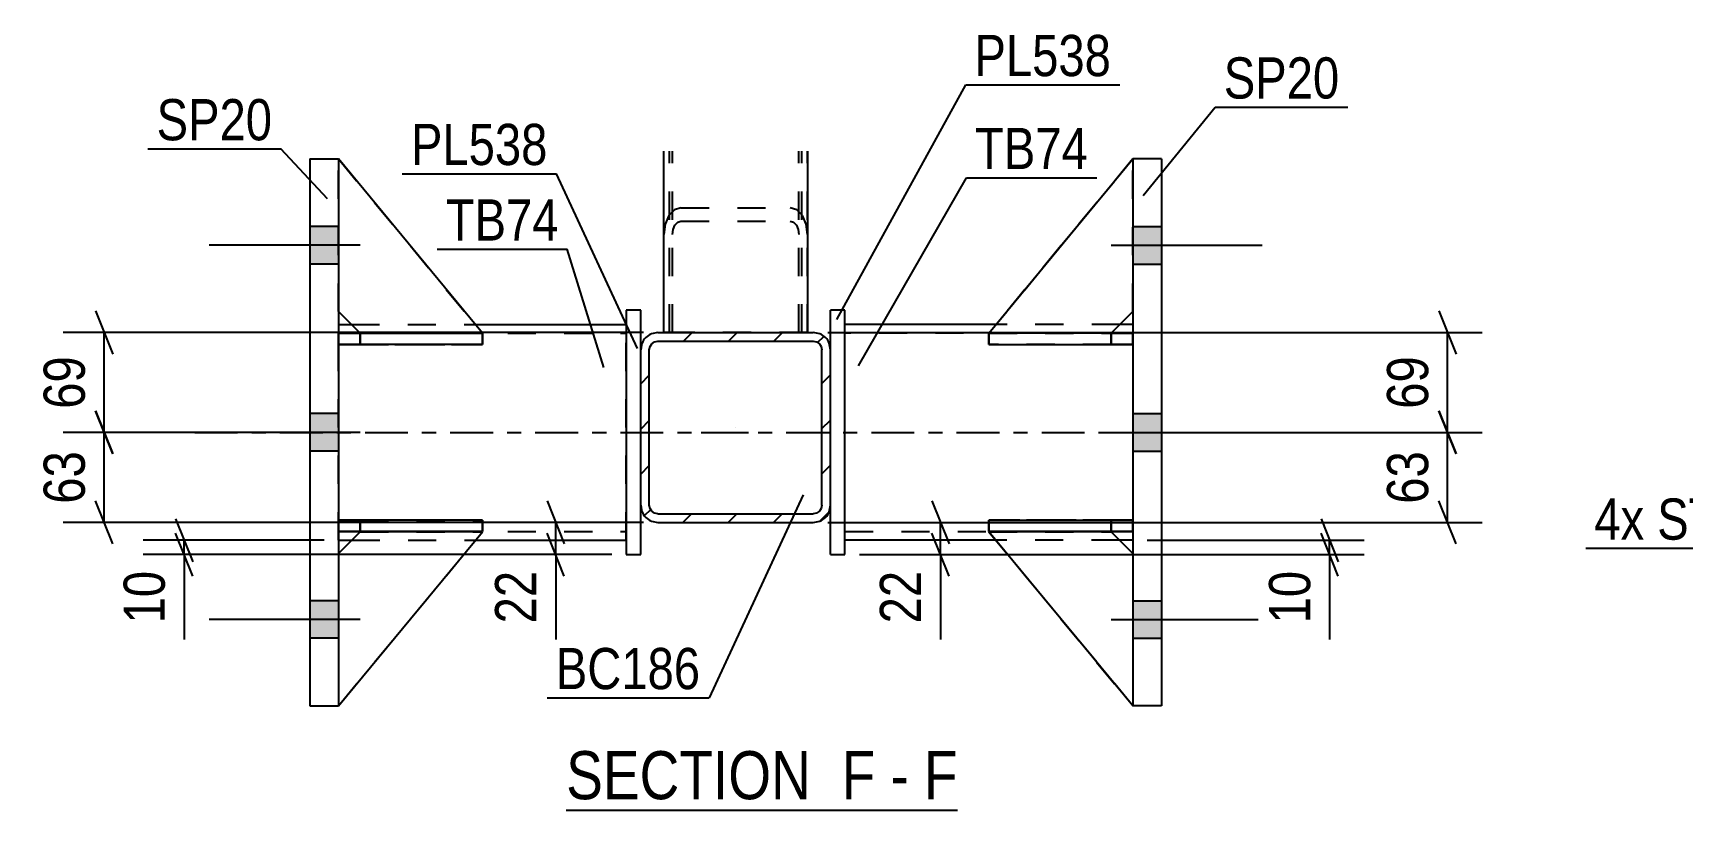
# Model space of a CAD drawing. Header units: millimetres. Extents: x 0 to 841, y 0 to 594.
# Drawn here: x 236.6 to 351.3, y 141.4 to 195.4 of the extents above; entities that cross this region are included whole.
import ezdxf

# ---------------------------------------------------------------- set-up
doc = ezdxf.new("R2010")
doc.units = ezdxf.units.MM
doc.linetypes.add('DXK_LINE_DOT2', pattern=[3.9198, 1.9599, -1.9599])
doc.linetypes.add('DXK_LINE_DOT3', pattern=[5.9187, 2.979, -0.9799, 0.9799, -0.9799])
doc.styles.add('Arial Narrow', font='ARIALN.TTF', dxfattribs={"height": 0.2})

# ---------------------------------------------------------------- blocks, each defined once
blk = doc.blocks.new('Unknown-814521776-15 - 6751')
at = {"color": 6, "linetype": 'Continuous'}
blk.add_line((273.7, 141.42), (300.91, 141.42), dxfattribs=at)
at = {"color": 0, "linetype": 'Continuous'}
for points in [[(291.8, 142.17), (291.8, 145.67), (273.7, 145.67), (273.7, 142.17)], [(295.2, 142.17), (295.2, 145.67), (292.85, 145.67), (292.85, 142.17)], [(297.52, 142.17), (297.52, 145.67), (296.25, 145.67), (296.25, 142.17)], [(300.91, 142.17), (300.91, 145.67), (298.57, 145.67), (298.57, 142.17)]]:
    blk.add_wipeout(points, dxfattribs=at)
at = {"color": 7, "linetype": 'Continuous', "style": 'Arial Narrow'}
for s, p in [('SECTION ', (273.7, 142.17)), ('F', (292.85, 142.17)), ('F', (298.57, 142.17)), ('-', (296.25, 142.17))]:
    blk.add_text(s, height=3.34, dxfattribs=at).set_placement(p)
blk = doc.blocks.new('Part-814521776-6793 - 6751')
at = {"color": 7, "linetype": 'DXK_LINE_DOT2'}
for p, q in [((259.38, 160.76), (257.88, 159.26)), ((257.88, 148.67), (267.88, 160.76)), ((257.88, 159.26), (259.38, 160.76)), ((257.88, 148.67), (267.88, 160.76)), ((267.88, 160.76), (259.38, 160.76)), ((259.38, 160.76), (259.38, 160.76)), ((259.38, 160.76), (267.88, 160.76)), ((267.88, 160.76), (267.88, 160.76)), ((257.88, 159.26), (257.88, 148.67))]:
    blk.add_line(p, q, dxfattribs=at)
blk = doc.blocks.new('Part-814521776-6773 - 6751')
at = {"color": 2, "linetype": 'Continuous'}
for p, q in [((280.48, 174.61), (280.48, 187.21)), ((290.48, 187.21), (290.48, 174.61))]:
    blk.add_line(p, q, dxfattribs=at)
at = {"color": 7, "linetype": 'DXK_LINE_DOT2'}
for p, q in [((280.88, 174.61), (280.88, 187.21)), ((290.08, 174.61), (290.08, 187.21)), ((290.48, 174.61), (280.48, 174.61))]:
    blk.add_line(p, q, dxfattribs=at)
blk = doc.blocks.new('Part-814521776-6757 - 6751')
at = {"color": 2, "linetype": 'Continuous'}
for p, q in [((303.58, 175.17), (293.08, 175.17)), ((313.08, 175.17), (312.19, 175.17)), ((303.57, 160.17), (293.08, 160.17)), ((313.08, 160.17), (312.17, 160.17))]:
    blk.add_line(p, q, dxfattribs=at)
at = {"color": 7, "linetype": 'DXK_LINE_DOT2'}
for p, q in [((293.08, 160.17), (293.08, 175.17)), ((313.08, 174.57), (293.08, 174.57)), ((312.19, 175.17), (303.58, 175.17)), ((313.08, 175.17), (313.08, 160.17)), ((293.08, 160.77), (313.08, 160.77)), ((312.17, 160.17), (303.57, 160.17))]:
    blk.add_line(p, q, dxfattribs=at)
at = {"color": 7, "linetype": 'DXK_LINE_DOT3'}
blk.add_line((283.08, 167.67), (323.08, 167.67), dxfattribs=at)
blk = doc.blocks.new('Part-814521776-6782 - 6751')
at = {"color": 2, "linetype": 'Continuous'}
for p, q in [((259.38, 160.76), (257.88, 159.26)), ((257.88, 148.67), (267.88, 160.76)), ((267.88, 160.76), (259.38, 160.76)), ((259.38, 160.76), (259.38, 160.76)), ((267.88, 160.76), (267.88, 160.76))]:
    blk.add_line(p, q, dxfattribs=at)
at = {"color": 7, "linetype": 'DXK_LINE_DOT2'}
for p, q in [((257.88, 159.26), (259.38, 160.76)), ((257.88, 148.67), (267.88, 160.76)), ((259.38, 160.76), (267.88, 160.76)), ((257.88, 159.26), (257.88, 148.67))]:
    blk.add_line(p, q, dxfattribs=at)
blk = doc.blocks.new('Part-814521776-6774 - 6751')
at = {"color": 7, "linetype": 'DXK_LINE_DOT2'}
for p, q in [((280.48, 174.61), (280.48, 187.21)), ((281.08, 174.61), (281.08, 187.21)), ((289.88, 174.61), (289.88, 187.21)), ((290.48, 174.61), (290.48, 187.21)), ((280.83, 182.74), (280.57, 182.14)), ((281.22, 183.14), (280.83, 182.74)), ((281.68, 183.28), (281.22, 183.14)), ((281.26, 182.08), (281.45, 182.28)), ((281.45, 182.28), (281.68, 182.35)), ((281.68, 183.28), (289.28, 183.28)), ((281.68, 182.35), (289.28, 182.35)), ((289.74, 183.14), (289.28, 183.28)), ((289.28, 182.35), (289.51, 182.28)), ((289.51, 182.28), (289.7, 182.08)), ((290.13, 182.74), (289.74, 183.14)), ((290.39, 182.14), (290.13, 182.74)), ((280.57, 182.14), (280.48, 181.42)), ((281.08, 181.42), (281.13, 181.78)), ((281.13, 181.78), (281.26, 182.08)), ((289.7, 182.08), (289.83, 181.78)), ((289.83, 181.78), (289.88, 181.42)), ((290.48, 181.42), (290.39, 182.14)), ((281.45, 174.61), (280.48, 174.61)), ((290.48, 174.61), (281.45, 174.61))]:
    blk.add_line(p, q, dxfattribs=at)
blk = doc.blocks.new('Part-814521776-6766 - 6751')
at = {"linetype": 'Continuous'}
h = blk.add_hatch(dxfattribs=at)
h.set_pattern_fill('', scale=0.7, style=0, pattern_type=0)
h.set_pattern_definition([(45, (291.339, 161.4996), (-1.57154, 1.57154), [])])
h.paths.add_polyline_path([(290.88, 161.41), (291.34, 161.5), (291.73, 161.76), (291.99, 162.15), (292.08, 162.61), (292.08, 173.41), (291.99, 173.87), (291.73, 174.26), (291.34, 174.52), (290.88, 174.61), (280.08, 174.61), (279.62, 174.52), (279.23, 174.26), (278.97, 173.87), (278.88, 173.41), (278.88, 162.61), (278.97, 162.15), (279.23, 161.76), (279.62, 161.5), (280.08, 161.41)])
h.paths.add_polyline_path([(280.08, 162.01), (279.85, 162.05), (279.66, 162.18), (279.53, 162.38), (279.48, 162.61), (279.48, 173.41), (279.53, 173.64), (279.66, 173.83), (279.85, 173.96), (280.08, 174.01), (290.88, 174.01), (291.11, 173.96), (291.3, 173.83), (291.43, 173.64), (291.48, 173.41), (291.48, 162.61), (291.43, 162.38), (291.3, 162.18), (291.11, 162.05), (290.88, 162.01)])
at = {"color": 2, "linetype": 'Continuous'}
for p, q in [((280.08, 174.61), (279.62, 174.52)), ((280.08, 174.61), (290.88, 174.61)), ((291.34, 174.52), (290.88, 174.61)), ((278.97, 173.87), (278.88, 173.41)), ((278.88, 162.61), (278.88, 173.41)), ((279.48, 173.41), (279.53, 173.64)), ((279.48, 162.61), (279.48, 173.41)), ((279.53, 173.64), (279.66, 173.83)), ((279.66, 173.83), (279.85, 173.96)), ((279.85, 173.96), (280.08, 174.01)), ((280.08, 174.01), (290.88, 174.01)), ((290.88, 174.01), (291.11, 173.96)), ((291.11, 173.96), (291.3, 173.83)), ((291.3, 173.83), (291.43, 173.64)), ((291.43, 173.64), (291.48, 173.41)), ((291.48, 162.61), (291.48, 173.41)), ((292.08, 173.41), (291.99, 173.87)), ((292.08, 162.61), (292.08, 173.41)), ((278.88, 162.61), (278.97, 162.15)), ((279.53, 162.38), (279.48, 162.61)), ((279.66, 162.18), (279.53, 162.38)), ((279.85, 162.05), (279.66, 162.18)), ((280.08, 162.01), (279.85, 162.05)), ((280.08, 162.01), (290.88, 162.01)), ((291.11, 162.05), (290.88, 162.01)), ((291.3, 162.18), (291.11, 162.05)), ((291.43, 162.38), (291.3, 162.18)), ((291.48, 162.61), (291.43, 162.38)), ((291.99, 162.15), (292.08, 162.61)), ((279.62, 161.5), (280.08, 161.41)), ((280.08, 161.41), (290.88, 161.41)), ((290.88, 161.41), (291.34, 161.5))]:
    blk.add_line(p, q, dxfattribs=at)
at = {"color": 7, "linetype": 'DXK_LINE_DOT3'}
blk.add_line((285.48, 168.01), (285.48, 168.01), dxfattribs=at)
at = {"color": 2, "linetype": 'Continuous'}
for centre, start, end in [((280.08, 173.41), 112.5, 157.5), ((290.88, 173.41), 22.5, 67.5), ((280.08, 162.61), 202.5, 247.5), ((290.88, 162.61), 292.5, 337.5)]:
    blk.add_arc(centre, 1.2, start, end, dxfattribs=at)
blk = doc.blocks.new('Part-814521776-6783 - 6751')
at = {"color": 2, "linetype": 'Continuous'}
for p, q in [((303.09, 174.57), (303.08, 174.57)), ((303.08, 174.57), (303.08, 173.77)), ((313.08, 174.57), (304.33, 174.57)), ((313.08, 174.57), (313.08, 174.57)), ((313.08, 174.57), (313.08, 173.77)), ((303.08, 173.77), (313.08, 173.77))]:
    blk.add_line(p, q, dxfattribs=at)
at = {"color": 7, "linetype": 'DXK_LINE_DOT2'}
for p, q in [((304.33, 174.57), (303.09, 174.57)), ((311.58, 174.57), (303.09, 174.57)), ((311.58, 174.57), (313.08, 174.57)), ((311.58, 174.57), (311.58, 173.77)), ((313.08, 174.57), (313.08, 174.57)), ((303.08, 173.77), (311.58, 173.77)), ((311.58, 173.77), (313.08, 173.77))]:
    blk.add_line(p, q, dxfattribs=at)
blk = doc.blocks.new('Part-814521776-6784 - 6751')
at = {"color": 2, "linetype": 'Continuous'}
for p, q in [((303.08, 161.57), (313.08, 161.57)), ((303.08, 161.57), (303.08, 160.77)), ((313.08, 160.77), (303.08, 160.77)), ((313.08, 161.57), (313.08, 161.57)), ((313.08, 160.77), (313.08, 161.57))]:
    blk.add_line(p, q, dxfattribs=at)
at = {"color": 7, "linetype": 'DXK_LINE_DOT2'}
for p, q in [((311.58, 161.57), (303.08, 161.57)), ((303.08, 160.77), (311.58, 160.77)), ((313.08, 161.57), (311.58, 161.57)), ((311.58, 161.57), (311.58, 160.77)), ((311.58, 160.77), (313.08, 160.77)), ((313.08, 161.57), (313.08, 161.57))]:
    blk.add_line(p, q, dxfattribs=at)
blk = doc.blocks.new('Part-814521776-6849 - 6751')
at = {"color": 2, "linetype": 'Continuous'}
for p, q in [((293.08, 176.17), (292.08, 176.17)), ((292.08, 173.41), (292.08, 176.17)), ((293.08, 159.17), (293.08, 176.17)), ((292.08, 159.17), (292.08, 162.61)), ((292.08, 159.17), (293.08, 159.17))]:
    blk.add_line(p, q, dxfattribs=at)
at = {"color": 7, "linetype": 'DXK_LINE_DOT2'}
blk.add_line((292.08, 162.61), (292.08, 173.41), dxfattribs=at)
blk = doc.blocks.new('Part-814521776-6785 - 6751')
at = {"color": 7, "linetype": 'DXK_LINE_DOT2'}
for p, q in [((303.08, 173.77), (303.08, 174.57)), ((303.08, 174.57), (311.58, 174.57)), ((313.08, 174.57), (303.08, 174.57)), ((311.58, 173.77), (311.58, 174.57)), ((311.58, 174.57), (313.08, 174.57)), ((313.08, 173.77), (313.08, 174.57)), ((313.08, 173.77), (313.08, 174.57)), ((313.08, 174.57), (313.08, 174.57)), ((311.58, 173.77), (303.08, 173.77)), ((303.08, 173.77), (313.08, 173.77)), ((313.08, 173.77), (311.58, 173.77)), ((313.08, 173.77), (313.08, 173.77))]:
    blk.add_line(p, q, dxfattribs=at)
blk = doc.blocks.new('Part-814521776-6786 - 6751')
at = {"color": 7, "linetype": 'DXK_LINE_DOT2'}
for p, q in [((303.08, 160.77), (303.08, 161.57)), ((303.08, 161.57), (311.58, 161.57)), ((313.08, 161.57), (303.08, 161.57)), ((311.58, 160.77), (303.08, 160.77)), ((303.08, 160.77), (313.08, 160.77)), ((311.58, 160.77), (311.58, 161.57)), ((311.58, 161.57), (313.08, 161.57)), ((313.08, 160.77), (311.58, 160.77)), ((313.08, 160.77), (313.08, 161.57)), ((313.08, 160.77), (313.08, 161.57)), ((313.08, 161.57), (313.08, 161.57)), ((313.08, 160.77), (313.08, 160.77))]:
    blk.add_line(p, q, dxfattribs=at)
blk = doc.blocks.new('Part-814521776-6787 - 6751')
at = {"color": 7, "linetype": 'DXK_LINE_DOT2'}
for p, q in [((313.08, 186.67), (303.08, 174.56)), ((303.08, 174.56), (313.08, 186.67)), ((313.08, 176.06), (313.08, 186.67)), ((311.58, 174.56), (313.08, 176.06)), ((311.58, 174.56), (313.08, 176.06)), ((303.08, 174.56), (311.58, 174.56)), ((303.08, 174.56), (303.08, 174.56)), ((311.58, 174.56), (303.08, 174.56)), ((311.58, 174.56), (311.58, 174.56))]:
    blk.add_line(p, q, dxfattribs=at)
blk = doc.blocks.new('Part-814521776-6788 - 6751')
at = {"color": 2, "linetype": 'Continuous'}
for p, q in [((257.88, 160.77), (257.88, 161.57)), ((267.88, 161.57), (257.88, 161.57)), ((267.88, 160.77), (257.88, 160.77)), ((257.88, 160.77), (257.88, 160.77)), ((267.88, 160.77), (267.88, 161.57))]:
    blk.add_line(p, q, dxfattribs=at)
at = {"color": 7, "linetype": 'DXK_LINE_DOT2'}
for p, q in [((259.38, 161.57), (257.88, 161.57)), ((257.88, 160.77), (259.38, 160.77)), ((259.38, 160.77), (259.38, 161.57)), ((267.88, 161.57), (259.38, 161.57)), ((259.38, 160.77), (267.88, 160.77))]:
    blk.add_line(p, q, dxfattribs=at)
blk = doc.blocks.new('Part-814521776-6789 - 6751')
at = {"color": 7, "linetype": 'DXK_LINE_DOT2'}
for p, q in [((257.88, 174.57), (259.38, 174.57)), ((267.65, 174.57), (257.88, 174.57)), ((257.88, 174.57), (257.88, 174.57)), ((257.88, 174.57), (257.88, 173.77)), ((257.88, 174.57), (257.88, 173.77)), ((259.38, 174.57), (267.88, 174.57)), ((259.38, 174.57), (259.38, 173.77)), ((267.88, 174.57), (267.88, 173.77)), ((259.38, 173.77), (257.88, 173.77)), ((257.88, 173.77), (267.88, 173.77)), ((257.88, 173.77), (257.88, 173.77)), ((267.88, 173.77), (259.38, 173.77))]:
    blk.add_line(p, q, dxfattribs=at)
blk = doc.blocks.new('Part-814521776-6790 - 6751')
at = {"color": 7, "linetype": 'DXK_LINE_DOT2'}
for p, q in [((257.88, 161.57), (259.38, 161.57)), ((267.88, 161.57), (257.88, 161.57)), ((257.88, 161.57), (257.88, 161.57)), ((257.88, 161.57), (257.88, 160.77)), ((257.88, 161.57), (257.88, 160.77)), ((259.38, 160.77), (257.88, 160.77)), ((257.88, 160.77), (267.88, 160.77)), ((257.88, 160.77), (257.88, 160.77)), ((259.38, 161.57), (267.88, 161.57)), ((259.38, 161.57), (259.38, 160.77)), ((267.88, 160.77), (259.38, 160.77)), ((267.88, 161.57), (267.88, 160.77))]:
    blk.add_line(p, q, dxfattribs=at)
blk = doc.blocks.new('Part-814521776-6791 - 6751')
at = {"color": 7, "linetype": 'DXK_LINE_DOT2'}
for p, q in [((257.88, 176.06), (257.88, 186.67)), ((257.88, 186.67), (267.88, 174.56)), ((257.88, 186.67), (267.88, 174.56)), ((259.38, 174.56), (257.88, 176.06)), ((259.38, 174.56), (257.88, 176.06)), ((267.88, 174.56), (259.38, 174.56)), ((259.38, 174.56), (259.38, 174.56)), ((259.38, 174.56), (267.88, 174.56)), ((267.88, 174.56), (267.88, 174.56))]:
    blk.add_line(p, q, dxfattribs=at)
blk = doc.blocks.new('Part-814521776-6792 - 6751')
at = {"color": 2, "linetype": 'Continuous'}
for p, q in [((257.88, 186.67), (257.88, 186.67)), ((267.88, 174.56), (257.88, 186.67)), ((259.37, 174.57), (257.88, 176.06)), ((266.63, 174.56), (267.88, 174.56)), ((267.88, 174.56), (267.88, 174.56))]:
    blk.add_line(p, q, dxfattribs=at)
at = {"color": 7, "linetype": 'DXK_LINE_DOT2'}
for p, q in [((257.88, 186.67), (267.88, 174.56)), ((257.88, 186.67), (257.88, 186.67)), ((257.88, 176.06), (257.88, 186.67)), ((259.38, 174.56), (257.88, 176.06)), ((259.38, 174.56), (259.37, 174.57)), ((267.88, 174.56), (259.38, 174.56)), ((259.38, 174.56), (259.38, 174.56)), ((259.38, 174.56), (266.63, 174.56))]:
    blk.add_line(p, q, dxfattribs=at)
blk = doc.blocks.new('Part-814521776-6801 - 6751')
at = {"color": 2, "linetype": 'Continuous'}
for p, q in [((255.88, 186.67), (257.88, 186.67)), ((255.88, 186.67), (255.88, 148.67)), ((257.88, 186.67), (257.88, 148.67)), ((255.88, 148.67), (257.88, 148.67))]:
    blk.add_line(p, q, dxfattribs=at)
blk = doc.blocks.new('Part-814521776-6806 - 6751')
at = {"color": 2, "linetype": 'Continuous'}
for p, q in [((315.08, 186.67), (313.08, 186.67)), ((313.08, 186.67), (313.08, 148.67)), ((315.08, 186.67), (315.08, 148.67)), ((315.08, 148.67), (313.08, 148.67))]:
    blk.add_line(p, q, dxfattribs=at)
blk = doc.blocks.new('Part-814521776-6807 - 6751')
at = {"color": 2, "linetype": 'Continuous'}
for p, q in [((257.88, 173.77), (257.88, 174.57)), ((257.88, 174.57), (266.63, 174.57)), ((267.88, 174.57), (267.87, 174.57)), ((267.88, 173.77), (267.88, 174.57)), ((267.88, 173.77), (257.88, 173.77)), ((257.88, 173.77), (257.88, 173.77))]:
    blk.add_line(p, q, dxfattribs=at)
at = {"color": 7, "linetype": 'DXK_LINE_DOT2'}
for p, q in [((259.38, 174.57), (257.88, 174.57)), ((259.38, 173.77), (259.38, 174.57)), ((259.38, 174.57), (267.87, 174.57)), ((257.88, 173.77), (259.38, 173.77)), ((259.38, 173.77), (267.88, 173.77))]:
    blk.add_line(p, q, dxfattribs=at)
blk = doc.blocks.new('Part-814521776-6832 - 6751')
at = {"color": 2, "linetype": 'Continuous'}
for p, q in [((303.08, 174.56), (313.08, 186.67)), ((313.08, 186.67), (313.08, 186.67)), ((311.59, 174.57), (313.08, 176.06)), ((304.33, 174.56), (303.08, 174.56)), ((303.08, 174.56), (303.08, 174.56))]:
    blk.add_line(p, q, dxfattribs=at)
at = {"color": 7, "linetype": 'DXK_LINE_DOT2'}
for p, q in [((313.08, 186.67), (303.08, 174.56)), ((313.08, 186.67), (313.08, 186.67)), ((313.08, 176.06), (313.08, 186.67)), ((311.58, 174.56), (313.08, 176.06)), ((311.58, 174.56), (303.08, 174.56)), ((311.58, 174.56), (304.33, 174.56)), ((311.58, 174.56), (311.59, 174.57)), ((311.58, 174.56), (311.58, 174.56))]:
    blk.add_line(p, q, dxfattribs=at)
blk = doc.blocks.new('Part-814521776-6833 - 6751')
at = {"color": 7, "linetype": 'DXK_LINE_DOT2'}
for p, q in [((303.08, 160.76), (311.58, 160.76)), ((313.08, 148.67), (303.08, 160.76)), ((303.08, 160.76), (303.08, 160.76)), ((311.58, 160.76), (303.08, 160.76)), ((303.08, 160.76), (313.08, 148.67)), ((311.58, 160.76), (313.08, 159.26)), ((311.58, 160.76), (311.58, 160.76)), ((313.08, 159.26), (311.58, 160.76)), ((313.08, 159.26), (313.08, 148.67))]:
    blk.add_line(p, q, dxfattribs=at)
blk = doc.blocks.new('Part-814521776-6834 - 6751')
at = {"color": 2, "linetype": 'Continuous'}
for p, q in [((303.08, 160.76), (303.08, 160.76)), ((311.58, 160.76), (303.08, 160.76)), ((313.08, 148.67), (303.08, 160.76)), ((311.58, 160.76), (311.58, 160.76)), ((311.58, 160.76), (313.08, 159.26))]:
    blk.add_line(p, q, dxfattribs=at)
at = {"color": 7, "linetype": 'DXK_LINE_DOT2'}
for p, q in [((303.08, 160.76), (311.58, 160.76)), ((313.08, 148.67), (303.08, 160.76)), ((311.58, 160.76), (313.08, 159.26)), ((313.08, 159.26), (313.08, 148.67))]:
    blk.add_line(p, q, dxfattribs=at)
blk = doc.blocks.new('Part-814521776-6839 - 6751')
at = {"color": 2, "linetype": 'Continuous'}
for p, q in [((257.88, 175.17), (258.77, 175.17)), ((267.38, 175.17), (277.88, 175.17)), ((257.88, 160.17), (258.79, 160.17)), ((267.39, 160.17), (277.88, 160.17))]:
    blk.add_line(p, q, dxfattribs=at)
at = {"color": 7, "linetype": 'DXK_LINE_DOT2'}
for p, q in [((257.88, 160.17), (257.88, 175.17)), ((257.88, 174.57), (277.88, 174.57)), ((258.77, 175.17), (267.38, 175.17)), ((277.88, 160.17), (277.88, 175.17)), ((257.88, 160.77), (277.88, 160.77)), ((258.79, 160.17), (267.39, 160.17))]:
    blk.add_line(p, q, dxfattribs=at)
at = {"color": 7, "linetype": 'DXK_LINE_DOT3'}
blk.add_line((247.88, 167.67), (287.88, 167.67), dxfattribs=at)
blk = doc.blocks.new('Part-814521776-6844 - 6751')
at = {"color": 2, "linetype": 'Continuous'}
for p, q in [((278.88, 176.17), (277.88, 176.17)), ((277.88, 176.17), (277.88, 159.17)), ((278.88, 173.41), (278.88, 176.17)), ((278.88, 159.17), (278.88, 162.61)), ((277.88, 159.17), (278.88, 159.17))]:
    blk.add_line(p, q, dxfattribs=at)
at = {"color": 7, "linetype": 'DXK_LINE_DOT2'}
blk.add_line((278.88, 162.61), (278.88, 173.41), dxfattribs=at)
blk = doc.blocks.new('Bolt-814521776-6887 - 6751')
at = {"linetype": 'Continuous'}
for points in [[(257.88, 179.37), (257.88, 181.97), (255.88, 181.97), (255.88, 179.37)], [(257.88, 179.37), (257.88, 181.97), (255.88, 181.97), (255.88, 179.37)], [(257.88, 179.37), (257.88, 181.97), (255.88, 181.97), (255.88, 179.37)], [(257.88, 166.37), (257.88, 168.97), (255.88, 168.97), (255.88, 166.37)], [(257.88, 166.37), (257.88, 168.97), (255.88, 168.97), (255.88, 166.37)], [(257.88, 153.37), (257.88, 155.97), (255.88, 155.97), (255.88, 153.37)], [(257.88, 153.37), (257.88, 155.97), (255.88, 155.97), (255.88, 153.37)], [(257.88, 153.37), (257.88, 155.97), (255.88, 155.97), (255.88, 153.37)]]:
    blk.add_hatch(color=1, dxfattribs=at).paths.add_polyline_path(points)
at = {"color": 1, "linetype": 'Continuous'}
for p, q in [((257.88, 181.97), (255.88, 181.97)), ((257.88, 181.97), (255.88, 181.97)), ((257.88, 181.97), (255.88, 181.97)), ((259.38, 180.67), (248.88, 180.67)), ((259.38, 180.67), (248.88, 180.67)), ((259.38, 180.67), (248.88, 180.67)), ((257.88, 179.37), (255.88, 179.37)), ((257.88, 179.37), (255.88, 179.37)), ((257.88, 179.37), (255.88, 179.37)), ((257.88, 168.97), (255.88, 168.97)), ((257.88, 168.97), (255.88, 168.97)), ((259.38, 167.67), (248.88, 167.67)), ((259.38, 167.67), (248.88, 167.67)), ((257.88, 166.37), (255.88, 166.37)), ((257.88, 166.37), (255.88, 166.37)), ((257.88, 155.97), (255.88, 155.97)), ((257.88, 155.97), (255.88, 155.97)), ((257.88, 155.97), (255.88, 155.97)), ((259.38, 154.67), (248.88, 154.67)), ((259.38, 154.67), (248.88, 154.67)), ((259.38, 154.67), (248.88, 154.67)), ((257.88, 153.37), (255.88, 153.37)), ((257.88, 153.37), (255.88, 153.37)), ((257.88, 153.37), (255.88, 153.37))]:
    blk.add_line(p, q, dxfattribs=at)
blk = doc.blocks.new('Bolt-814521776-6888 - 6751')
at = {"linetype": 'Continuous'}
for points in [[(315.08, 179.37), (315.08, 181.97), (313.08, 181.97), (313.08, 179.37)], [(315.08, 179.37), (315.08, 181.97), (313.08, 181.97), (313.08, 179.37)], [(315.08, 179.37), (315.08, 181.97), (313.08, 181.97), (313.08, 179.37)], [(315.08, 166.37), (315.08, 168.97), (313.08, 168.97), (313.08, 166.37)], [(315.08, 166.37), (315.08, 168.97), (313.08, 168.97), (313.08, 166.37)], [(315.08, 153.37), (315.08, 155.97), (313.08, 155.97), (313.08, 153.37)], [(315.08, 153.37), (315.08, 155.97), (313.08, 155.97), (313.08, 153.37)], [(315.08, 153.37), (315.08, 155.97), (313.08, 155.97), (313.08, 153.37)]]:
    blk.add_hatch(color=1, dxfattribs=at).paths.add_polyline_path(points)
at = {"color": 1, "linetype": 'Continuous'}
for p, q in [((313.08, 181.97), (315.08, 181.97)), ((313.08, 181.97), (315.08, 181.97)), ((313.08, 181.97), (315.08, 181.97)), ((311.58, 180.67), (322.08, 180.67)), ((311.58, 180.67), (322.08, 180.67)), ((311.58, 180.67), (322.08, 180.67)), ((313.08, 179.37), (315.08, 179.37)), ((313.08, 179.37), (315.08, 179.37)), ((313.08, 179.37), (315.08, 179.37)), ((313.08, 168.97), (315.08, 168.97)), ((313.08, 168.97), (315.08, 168.97)), ((311.58, 167.67), (322.08, 167.67)), ((311.58, 167.67), (322.08, 167.67)), ((313.08, 166.37), (315.08, 166.37)), ((313.08, 166.37), (315.08, 166.37)), ((313.08, 155.97), (315.08, 155.97)), ((313.08, 155.97), (315.08, 155.97)), ((313.08, 155.97), (315.08, 155.97)), ((311.58, 154.67), (322.08, 154.67)), ((311.58, 154.67), (322.08, 154.67)), ((311.58, 154.67), (322.08, 154.67)), ((313.08, 153.37), (315.08, 153.37)), ((313.08, 153.37), (315.08, 153.37)), ((313.08, 153.37), (315.08, 153.37))]:
    blk.add_line(p, q, dxfattribs=at)
blk = doc.blocks.new('StraightDimension-814521776-7002 - 6751')
at = {"color": 7, "linetype": 'Continuous'}
for p, q in [((326.17, 161.67), (327.37, 158.67)), ((327.37, 157.67), (326.17, 160.67)), ((314.08, 160.17), (329.17, 160.17)), ((326.77, 159.17), (326.77, 160.17)), ((294.08, 159.17), (329.17, 159.17)), ((326.77, 159.17), (326.77, 153.26)), ((326.77, 159.17), (326.77, 153.26))]:
    blk.add_line(p, q, dxfattribs=at)
at = {"color": 0}
blk.add_wipeout([(326.02, 158.65), (321.82, 158.65), (321.82, 153.79), (326.02, 153.79)], dxfattribs=at)
at = {"color": 3, "style": 'Arial Narrow'}
blk.add_text('10', height=2.863, rotation=90.0002, dxfattribs=at).set_placement((325.42, 154.39))
blk = doc.blocks.new('StraightDimension-814521776-6938 - 6751')
at = {"color": 7, "linetype": 'Continuous'}
for p, q in [((240.99, 176.11), (242.19, 173.11)), ((279.08, 174.61), (238.74, 174.61)), ((241.59, 167.67), (241.59, 174.61)), ((242.19, 166.17), (240.99, 169.17)), ((249.92, 167.67), (238.74, 167.67))]:
    blk.add_line(p, q, dxfattribs=at)
at = {"color": 0}
blk.add_wipeout([(240.84, 173.57), (236.64, 173.57), (236.64, 168.71), (240.84, 168.71)], dxfattribs=at)
at = {"color": 3, "style": 'Arial Narrow'}
blk.add_text('69', height=2.863, rotation=90.0002, dxfattribs=at).set_placement((240.24, 169.31))
blk = doc.blocks.new('StraightDimension-814521776-6991 - 6751')
at = {"color": 7, "linetype": 'Continuous'}
for p, q in [((299.12, 162.91), (300.32, 159.91)), ((291.88, 161.41), (302.12, 161.41)), ((300.32, 157.67), (299.12, 160.67)), ((299.72, 159.17), (299.72, 161.41)), ((294.08, 159.17), (302.12, 159.17)), ((299.72, 159.17), (299.72, 153.26)), ((299.72, 159.17), (299.72, 153.26))]:
    blk.add_line(p, q, dxfattribs=at)
at = {"color": 0}
blk.add_wipeout([(298.97, 158.65), (294.77, 158.65), (294.77, 153.79), (298.97, 153.79)], dxfattribs=at)
at = {"color": 3, "style": 'Arial Narrow'}
blk.add_text('22', height=2.863, rotation=90.0002, dxfattribs=at).set_placement((298.37, 154.39))
blk = doc.blocks.new('StraightDimension-814521776-6980 - 6751')
at = {"color": 7, "linetype": 'Continuous'}
for p, q in [((272.37, 162.91), (273.57, 159.91)), ((279.08, 161.41), (270.12, 161.41)), ((273.57, 157.67), (272.37, 160.67)), ((272.97, 159.17), (272.97, 161.41)), ((276.88, 159.17), (270.12, 159.17)), ((272.97, 159.17), (272.97, 153.26)), ((272.97, 159.17), (272.97, 153.26))]:
    blk.add_line(p, q, dxfattribs=at)
at = {"color": 0}
blk.add_wipeout([(272.22, 158.65), (268.02, 158.65), (268.02, 153.79), (272.22, 153.79)], dxfattribs=at)
at = {"color": 3, "style": 'Arial Narrow'}
blk.add_text('22', height=2.863, rotation=90.0002, dxfattribs=at).set_placement((271.62, 154.39))
blk = doc.blocks.new('StraightDimension-814521776-6969 - 6751')
at = {"color": 7, "linetype": 'Continuous'}
for p, q in [((334.37, 176.11), (335.57, 173.11)), ((291.88, 174.61), (337.37, 174.61)), ((334.97, 167.67), (334.97, 174.61)), ((335.57, 166.17), (334.37, 169.17)), ((321.56, 167.67), (337.37, 167.67))]:
    blk.add_line(p, q, dxfattribs=at)
at = {"color": 0}
blk.add_wipeout([(334.22, 173.57), (330.02, 173.57), (330.02, 168.71), (334.22, 168.71)], dxfattribs=at)
at = {"color": 3, "style": 'Arial Narrow'}
blk.add_text('69', height=2.863, rotation=90.0002, dxfattribs=at).set_placement((333.62, 169.31))
blk = doc.blocks.new('StraightDimension-814521776-7013 - 6751')
at = {"color": 7, "linetype": 'Continuous'}
for p, q in [((246.55, 161.67), (247.75, 158.67)), ((247.75, 157.67), (246.55, 160.67)), ((256.88, 160.17), (244.3, 160.17)), ((247.15, 159.17), (247.15, 160.17)), ((276.88, 159.17), (244.3, 159.17)), ((247.15, 159.17), (247.15, 153.26)), ((247.15, 159.17), (247.15, 153.26))]:
    blk.add_line(p, q, dxfattribs=at)
at = {"color": 0}
blk.add_wipeout([(246.4, 158.65), (242.2, 158.65), (242.2, 153.79), (246.4, 153.79)], dxfattribs=at)
at = {"color": 3, "style": 'Arial Narrow'}
blk.add_text('10', height=2.863, rotation=90.0002, dxfattribs=at).set_placement((245.8, 154.39))
blk = doc.blocks.new('StraightDimension-814521776-6949 - 6751')
at = {"color": 7, "linetype": 'Continuous'}
for p, q in [((240.99, 169.17), (242.19, 166.17)), ((249.92, 167.67), (238.74, 167.67)), ((241.59, 161.41), (241.59, 167.67)), ((242.19, 159.91), (240.99, 162.91)), ((279.08, 161.41), (238.74, 161.41))]:
    blk.add_line(p, q, dxfattribs=at)
at = {"color": 0}
blk.add_wipeout([(240.84, 166.97), (236.64, 166.97), (236.64, 162.11), (240.84, 162.11)], dxfattribs=at)
at = {"color": 3, "style": 'Arial Narrow'}
blk.add_text('63', height=2.863, rotation=90.0002, dxfattribs=at).set_placement((240.24, 162.71))
blk = doc.blocks.new('StraightDimension-814521776-6959 - 6751')
at = {"color": 7, "linetype": 'Continuous'}
for p, q in [((334.37, 169.17), (335.57, 166.17)), ((321.56, 167.67), (337.37, 167.67)), ((334.97, 161.41), (334.97, 167.67)), ((335.57, 159.91), (334.37, 162.91)), ((291.88, 161.41), (337.37, 161.41))]:
    blk.add_line(p, q, dxfattribs=at)
at = {"color": 0}
blk.add_wipeout([(334.22, 166.97), (330.02, 166.97), (330.02, 162.11), (334.22, 162.11)], dxfattribs=at)
at = {"color": 3, "style": 'Arial Narrow'}
blk.add_text('63', height=2.863, rotation=90.0002, dxfattribs=at).set_placement((333.62, 162.71))
blk = doc.blocks.new('Mark-814521776-6753 - 6751')
at = {"color": 30, "linetype": 'Continuous'}
for p, q in [((294.02, 172.29), (301.52, 185.37)), ((301.52, 185.37), (310.58, 185.37))]:
    blk.add_line(p, q, dxfattribs=at)
at = {"color": 0}
blk.add_wipeout([(309.98, 185.97), (309.98, 188.97), (302.12, 188.97), (302.12, 185.97)], dxfattribs=at)
blk.add_wipeout([(309.98, 185.97), (309.98, 188.97), (302.12, 188.97), (302.12, 185.97)], dxfattribs=at)
at = {"color": 3, "style": 'Arial Narrow'}
blk.add_text('TB74', height=2.863, dxfattribs=at).set_placement((302.12, 185.97))
blk = doc.blocks.new('Mark-814521776-6762 - 6751')
at = {"color": 30, "linetype": 'Continuous'}
for p in [(290.18, 163.33), (272.38, 149.22)]:
    blk.add_line(p, (283.63, 149.22), dxfattribs=at)
at = {"color": 0}
blk.add_wipeout([(283.03, 149.82), (283.03, 152.82), (272.98, 152.82), (272.98, 149.82)], dxfattribs=at)
blk.add_wipeout([(283.03, 149.82), (283.03, 152.82), (272.98, 152.82), (272.98, 149.82)], dxfattribs=at)
at = {"color": 3, "style": 'Arial Narrow'}
blk.add_text('BC186', height=2.863, dxfattribs=at).set_placement((272.98, 149.82))
blk = doc.blocks.new('Mark-814521776-6797 - 6751')
at = {"color": 30, "linetype": 'Continuous'}
for p in [(244.63, 187.37), (257.12, 183.9)]:
    blk.add_line(p, (253.87, 187.37), dxfattribs=at)
at = {"color": 0}
blk.add_wipeout([(253.27, 187.97), (253.27, 190.97), (245.23, 190.97), (245.23, 187.97)], dxfattribs=at)
blk.add_wipeout([(253.27, 187.97), (253.27, 190.97), (245.23, 190.97), (245.23, 187.97)], dxfattribs=at)
at = {"color": 3, "style": 'Arial Narrow'}
blk.add_text('SP20', height=2.863, dxfattribs=at).set_placement((245.23, 187.97))
blk = doc.blocks.new('Mark-814521776-6802 - 6751')
at = {"color": 30, "linetype": 'Continuous'}
for p, q in [((313.81, 184.14), (318.81, 190.27)), ((318.81, 190.27), (328.04, 190.27))]:
    blk.add_line(p, q, dxfattribs=at)
at = {"color": 0}
blk.add_wipeout([(327.44, 190.87), (327.44, 193.87), (319.41, 193.87), (319.41, 190.87)], dxfattribs=at)
blk.add_wipeout([(327.44, 190.87), (327.44, 193.87), (319.41, 193.87), (319.41, 190.87)], dxfattribs=at)
at = {"color": 3, "style": 'Arial Narrow'}
blk.add_text('SP20', height=2.863, dxfattribs=at).set_placement((319.41, 190.87))
blk = doc.blocks.new('Mark-814521776-6835 - 6751')
at = {"color": 30, "linetype": 'Continuous'}
for p in [(264.73, 180.4), (276.32, 172.17)]:
    blk.add_line(p, (273.78, 180.4), dxfattribs=at)
at = {"color": 0}
blk.add_wipeout([(273.18, 181), (273.18, 184), (265.33, 184), (265.33, 181)], dxfattribs=at)
blk.add_wipeout([(273.18, 181), (273.18, 184), (265.33, 184), (265.33, 181)], dxfattribs=at)
at = {"color": 3, "style": 'Arial Narrow'}
blk.add_text('TB74', height=2.863, dxfattribs=at).set_placement((265.33, 181))
blk = doc.blocks.new('Mark-814521776-6840 - 6751')
at = {"color": 30, "linetype": 'Continuous'}
for p in [(262.31, 185.65), (278.66, 173.49)]:
    blk.add_line(p, (273.02, 185.65), dxfattribs=at)
at = {"color": 0}
blk.add_wipeout([(272.42, 186.25), (272.42, 189.25), (262.91, 189.25), (262.91, 186.25)], dxfattribs=at)
blk.add_wipeout([(272.42, 186.25), (272.42, 189.25), (262.91, 189.25), (262.91, 186.25)], dxfattribs=at)
at = {"color": 3, "style": 'Arial Narrow'}
blk.add_text('PL538', height=2.863, dxfattribs=at).set_placement((262.91, 186.25))
blk = doc.blocks.new('Mark-814521776-6845 - 6751')
at = {"color": 30, "linetype": 'Continuous'}
for p, q in [((292.51, 175.52), (301.48, 191.83)), ((301.48, 191.83), (312.18, 191.83))]:
    blk.add_line(p, q, dxfattribs=at)
at = {"color": 0}
blk.add_wipeout([(311.58, 192.43), (311.58, 195.43), (302.08, 195.43), (302.08, 192.43)], dxfattribs=at)
blk.add_wipeout([(311.58, 192.43), (311.58, 195.43), (302.08, 195.43), (302.08, 192.43)], dxfattribs=at)
at = {"color": 3, "style": 'Arial Narrow'}
blk.add_text('PL538', height=2.863, dxfattribs=at).set_placement((302.08, 192.43))
blk = doc.blocks.new('MarkSet-814521776-2691 - 2369')
at = {"color": 30, "linetype": 'Continuous'}
for p in [(371.75, 170.74), (344.57, 159.61)]:
    blk.add_line(p, (363.46, 159.61), dxfattribs=at)
at = {"color": 0}
for points in [[(348.64, 160.21), (348.64, 163.21), (345.17, 163.21), (345.17, 160.21)], [(357.39, 160.21), (357.39, 163.21), (349.54, 163.21), (349.54, 160.21)], [(362.86, 160.21), (362.86, 163.21), (358.29, 163.21), (358.29, 160.21)]]:
    blk.add_wipeout(points, dxfattribs=at)
for points in [[(348.64, 160.21), (348.64, 163.21), (345.17, 163.21), (345.17, 160.21)], [(357.39, 160.21), (357.39, 163.21), (349.54, 163.21), (349.54, 160.21)], [(362.86, 160.21), (362.86, 163.21), (358.29, 163.21), (358.29, 160.21)]]:
    blk.add_wipeout(points, dxfattribs=at)
at = {"color": 3, "style": 'Arial Narrow'}
for s, p in [('4x', (345.17, 160.21)), ('ST33', (349.54, 160.21)), ('NS', (358.29, 160.21))]:
    blk.add_text(s, height=2.863, dxfattribs=at).set_placement(p)

msp = doc.modelspace()

# ---------------------------------------------------------------- block references
for name in ['Part-814521776-6773 - 6751', 'Part-814521776-6774 - 6751', 'Part-814521776-6801 - 6751', 'Part-814521776-6791 - 6751', 'Part-814521776-6792 - 6751', 'Part-814521776-6787 - 6751', 'Part-814521776-6832 - 6751', 'Part-814521776-6806 - 6751', 'Bolt-814521776-6887 - 6751', 'Bolt-814521776-6888 - 6751', 'Part-814521776-6844 - 6751', 'Part-814521776-6849 - 6751', 'Part-814521776-6839 - 6751', 'Part-814521776-6789 - 6751', 'Part-814521776-6807 - 6751', 'Part-814521776-6766 - 6751', 'Part-814521776-6757 - 6751', 'Part-814521776-6783 - 6751', 'Part-814521776-6785 - 6751', 'MarkSet-814521776-2691 - 2369', 'Part-814521776-6788 - 6751', 'Part-814521776-6790 - 6751', 'Part-814521776-6793 - 6751', 'Part-814521776-6782 - 6751', 'Part-814521776-6784 - 6751', 'Part-814521776-6786 - 6751', 'Part-814521776-6833 - 6751', 'Part-814521776-6834 - 6751', 'Unknown-814521776-15 - 6751']:
    msp.add_blockref(name, (0, 0))

# ---------------------------------------------------------------- next in the draw order: block references
for name in ['Mark-814521776-6802 - 6751', 'Mark-814521776-6797 - 6751', 'StraightDimension-814521776-6938 - 6751', 'StraightDimension-814521776-6969 - 6751', 'StraightDimension-814521776-6980 - 6751', 'StraightDimension-814521776-7002 - 6751']:
    msp.add_blockref(name, (0, 0))

# ---------------------------------------------------------------- next in the draw order: block references
for name in ['Mark-814521776-6753 - 6751', 'Mark-814521776-6835 - 6751', 'StraightDimension-814521776-6991 - 6751', 'StraightDimension-814521776-7013 - 6751']:
    msp.add_blockref(name, (0, 0))

# ---------------------------------------------------------------- next in the draw order: block references
for name in ['Mark-814521776-6845 - 6751', 'Mark-814521776-6840 - 6751', 'StraightDimension-814521776-6949 - 6751', 'StraightDimension-814521776-6959 - 6751']:
    msp.add_blockref(name, (0, 0))

# ---------------------------------------------------------------- next in the draw order: block references
msp.add_blockref('Mark-814521776-6762 - 6751', (0, 0))

doc.saveas('drawing.dxf')
